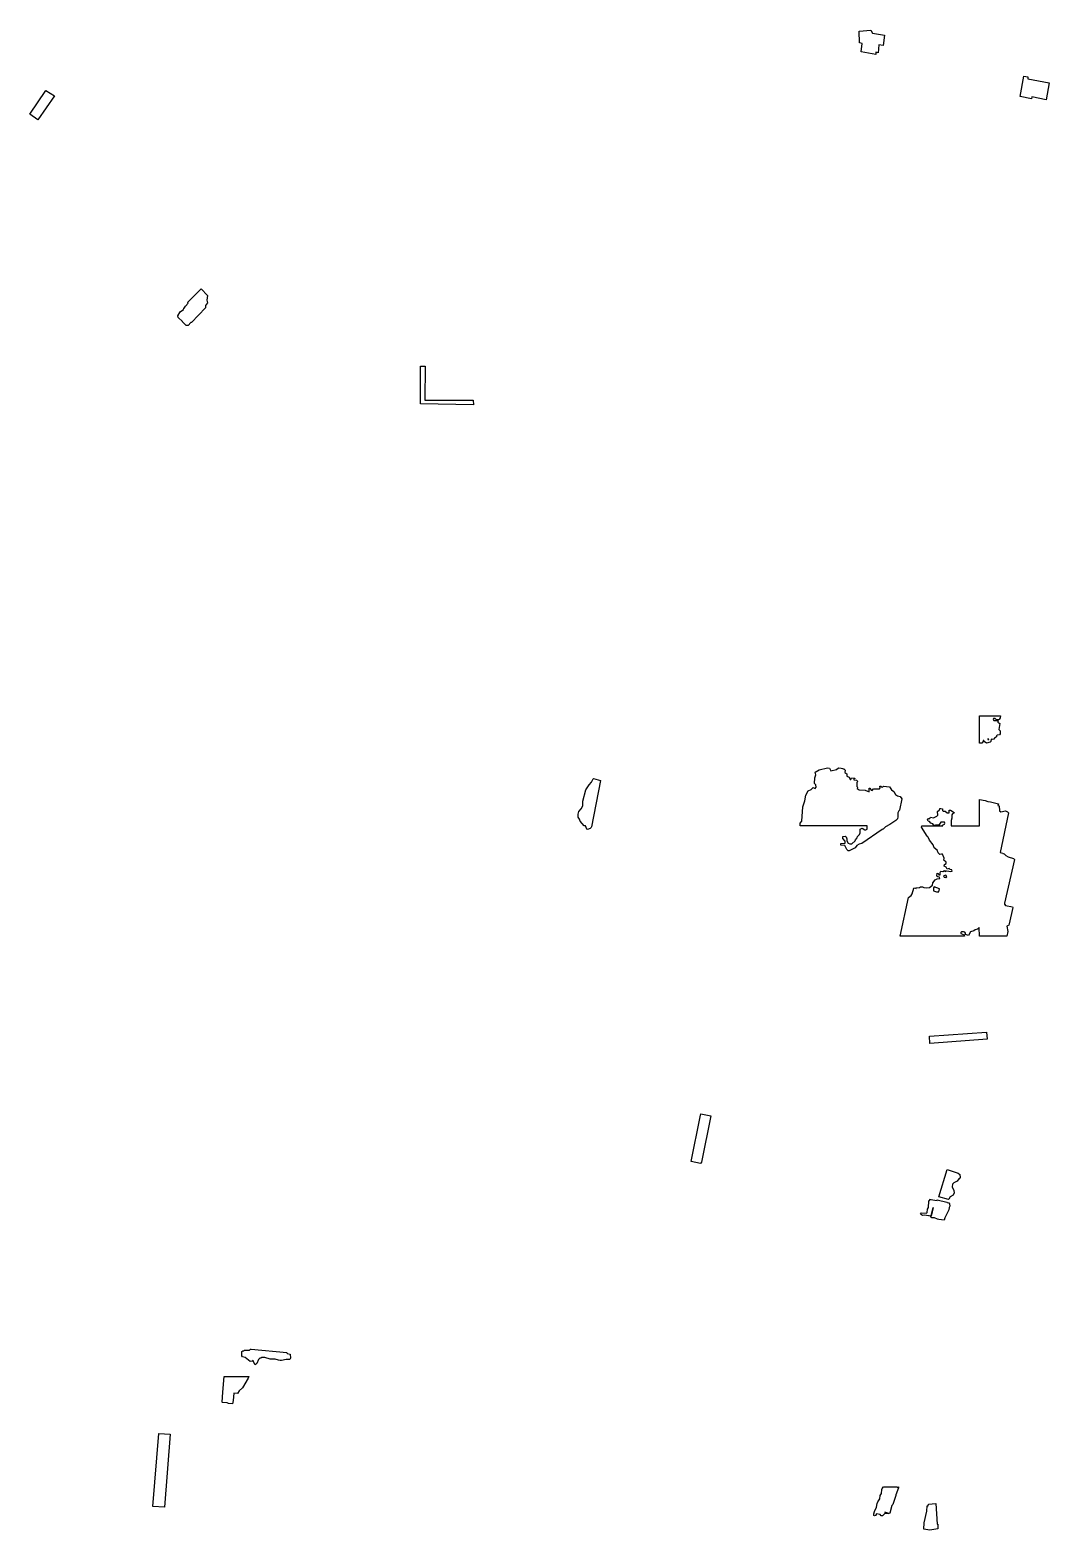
# Model space of a CAD drawing. Header units: metres. Extents: x 211180 to 213385, y 466835 to 469594.
# Drawn here: x 212284 to 212710, y 467503 to 468130 of the extents above; entities that cross this region are included whole.
import ezdxf

# ---------------------------------------------------------------- set-up
doc = ezdxf.new("R2010")
doc.units = ezdxf.units.M
doc.layers.add('DESCRIPTION_ERROR', color=5, linetype='Continuous')
doc.layers.add('EXCESS_ERROR', color=1, linetype='Continuous')

msp = doc.modelspace()

# ---------------------------------------------------------------- linework, layer by layer
at = {"layer": 'DESCRIPTION_ERROR'}
for points in [[(212349.95, 468016.65), (212355.49, 468022.08), (212355.51, 468022.07), (212358.1, 468019.23), (212357.76, 468017.28), (212358.12, 468016.2), (212357.28, 468015.12), (212357.28, 468014.04), (212351.4, 468007.92), (212351.16, 468007.92), (212349.96, 468006.72), (212349.12, 468006.72), (212347.68, 468008.16), (212347.68, 468008.4), (212345.76, 468010.08), (212345.64, 468010.8), (212346.72, 468012.36), (212348.04, 468013.44), (212348.16, 468013.92), (212348.4, 468013.92), (212348.88, 468014.81), (212350.05, 468015.98), (212349.79, 468016.25), (212349.95, 468016.65)], [(212690.16, 467843.4), (212690.04, 467842.56), (212689.56, 467841.84), (212688.84, 467841.72), (212688.24, 467841.84), (212687.88, 467842.2), (212687.16, 467842.2), (212687.04, 467841.84), (212687.4, 467841.36), (212689.2, 467841.36), (212688.96, 467840.76), (212689.8, 467840.16), (212689.44, 467837.64), (212689.92, 467837.04), (212690.04, 467835.84), (212689.68, 467835.36), (212688.72, 467835.24), (212688.48, 467835), (212688.48, 467834.52), (212687.64, 467834.04), (212687.4, 467833.56), (212686.8, 467833.44), (212686.2, 467833.68), (212686.08, 467832.6), (212685.84, 467832.36), (212684.28, 467832), (212683.32, 467832.6), (212683.2, 467833.08), (212682.84, 467833.08), (212682.84, 467832.6), (212682.24, 467832), (212681.28, 467832), (212681.28, 467843.4), (212690.16, 467843.4)], [(212684.76, 467833.44), (212685.24, 467833.44), (212685.24, 467833.68), (212684.88, 467833.8), (212684.76, 467833.44)], [(212626.8, 467786.88), (212626.32, 467786.88), (212625.72, 467787.48), (212624.88, 467789.16), (212623.32, 467789.28), (212623.32, 467790), (212625.12, 467790.12), (212625.12, 467790.96), (212624.16, 467792.04), (212624.16, 467792.88), (212625.12, 467793), (212625.48, 467792.76), (212625.84, 467791.92), (212625.84, 467791.08), (212626.32, 467790.12), (212627.04, 467789.76), (212627.88, 467789.88), (212629.32, 467791.08), (212629.44, 467791.56), (212630.16, 467792.28), (212630.28, 467792.88), (212631.12, 467793.72), (212631.36, 467794.44), (212631.36, 467796), (212632.2, 467796.36), (212633.28, 467795.64), (212633.76, 467795.64), (212634.36, 467796), (212634.36, 467797.32), (212606.28, 467797.32), (212606.28, 467798.4), (212606.88, 467799.36), (212607.36, 467805.36), (212608.2, 467807.76), (212608.68, 467810.16), (212609.64, 467811.96), (212610.84, 467812.56), (212611.68, 467813.4), (212612.52, 467813.04), (212612.88, 467813.52), (212612.76, 467814.48), (212612.28, 467815.08), (212612.4, 467817.48), (212612.76, 467818.68), (212612.52, 467819.76), (212614.2, 467820.72), (212617.68, 467821.56), (212618.52, 467821.44), (212619.12, 467820.36), (212621.52, 467820.96), (212622.36, 467821.56), (212623.35, 467821.49), (212624.09, 467821.35), (212624.16, 467821.2), (212624.52, 467821.2), (212625.12, 467820.6), (212624.88, 467819.64), (212625.72, 467819.16), (212625.84, 467818.2), (212626.8, 467817.72), (212627.16, 467816.76), (212627.4, 467816.76), (212627.76, 467817.48), (212629.2, 467817.36), (212629.2, 467817.12), (212628.72, 467817), (212628.72, 467816.64), (212629.8, 467816.4), (212630.4, 467815.92), (212630.04, 467815.44), (212630.04, 467813.76), (212630.28, 467813.52), (212630.16, 467812.92), (212630.88, 467812.44), (212633.52, 467812.32), (212635.2, 467811.6), (212635.2, 467813.16), (212635.44, 467813.16), (212635.92, 467812.32), (212636.4, 467812.2), (212636.88, 467812.8), (212639.4, 467812.8), (212639.76, 467813.28), (212639.64, 467813.88), (212640, 467813.88), (212640.6, 467813.4), (212641.2, 467813.88), (212643.6, 467813.64), (212644.44, 467812.44), (212645.4, 467811.72), (212646.12, 467810.4), (212646.96, 467809.92), (212648.18, 467809.61), (212648.77, 467808.61), (212647.8, 467803.96), (212647.56, 467803.68), (212647.2, 467802.72), (212647.2, 467801.09), (212647.03, 467800.28), (212646.33, 467799.63), (212643.83, 467797.95), (212641.92, 467796.96), (212641.29, 467796.24), (212640.93, 467796), (212640.84, 467796), (212640.56, 467795.75), (212632.01, 467790), (212630.88, 467789.64), (212630.04, 467789.16), (212629.25, 467788.14), (212629.02, 467787.99), (212626.8, 467786.88)], [(212518.8, 467796.72), (212518.32, 467796.24), (212517.24, 467795.76), (212516.88, 467796), (212516.4, 467797.32), (212515.8, 467797.32), (212514.12, 467799.36), (212513.88, 467800.2), (212513.28, 467801.04), (212513.28, 467802.24), (212513.64, 467803.32), (212514.6, 467804.4), (212515.2, 467805.72), (212515.32, 467807.64), (212516.52, 467812.44), (212517.84, 467814.48), (212518.92, 467815.68), (212519.52, 467817), (212519.69, 467817.1), (212522.71, 467816.34), (212518.91, 467796.96), (212518.8, 467796.72)], [(212665.92, 467797.32), (212665.8, 467797.68), (212666.64, 467798.04), (212666.88, 467798.4), (212666.64, 467798.88), (212665.2, 467798.88), (212664.36, 467797.68), (212662.92, 467797.68), (212662.2, 467797.44), (212661.84, 467798.16), (212661, 467798.4), (212660.4, 467799.12), (212659.8, 467799.36), (212659.56, 467799.84), (212659.92, 467800.44), (212660.52, 467800.44), (212660.88, 467800.92), (212662.08, 467800.68), (212663.4, 467801.4), (212663.88, 467801.88), (212663.76, 467803.32), (212664.6, 467804.04), (212664.72, 467804.64), (212665.2, 467804.64), (212665.8, 467804.4), (212665.8, 467803.8), (212666.16, 467803.44), (212667, 467803.44), (212667.84, 467802.72), (212668.56, 467802.84), (212668.56, 467803.92), (212669.16, 467803.92), (212670.72, 467802.96), (212670.6, 467802.6), (212670, 467802.36), (212669.76, 467802), (212669.76, 467800.56), (212669.4, 467799.6), (212669.4, 467797.32), (212681.28, 467797.32), (212681.28, 467808.36), (212683.68, 467808), (212684.76, 467807.52), (212685.96, 467807.4), (212689.23, 467806.5), (212689.07, 467805.85), (212689.5, 467805.71), (212689.68, 467803.68), (212690.28, 467803.2), (212692.2, 467803.56), (212693.04, 467803.2), (212693.52, 467802.84), (212693.52, 467802.82), (212690, 467786.18), (212691.11, 467785.86), (212691.12, 467785.8), (212691.6, 467785.68), (212692.32, 467784.96), (212693.4, 467784.36), (212695.56, 467783.64), (212695.92, 467783.28), (212691.86, 467764.96), (212691.84, 467764.92), (212691.84, 467764.89), (212691.74, 467764.43), (212691.89, 467764.39), (212692.2, 467764.08), (212695.08, 467763.48), (212695.23, 467763.17), (212693.8, 467756.32), (212693.64, 467755.8), (212692.8, 467755.32), (212693.13, 467753.1), (212692.74, 467751.24), (212681.28, 467751.24), (212681.16, 467754.84), (212680.92, 467754.36), (212680.44, 467754.12), (212679.48, 467753.88), (212679, 467753.4), (212677.56, 467753.04), (212676.72, 467751.48), (212675.52, 467751.84), (212675.52, 467752.44), (212675.16, 467752.8), (212674.68, 467753.04), (212673.84, 467753.04), (212673.48, 467752.68), (212673.48, 467752.32), (212674.92, 467751.72), (212675.04, 467751.24), (212648.14, 467751.24), (212651.64, 467767.37), (212652.72, 467768.16), (212653.2, 467768.88), (212653.8, 467771.28), (212654.28, 467771.4), (212654.76, 467771.16), (212654.88, 467771.4), (212656.2, 467771.52), (212656.56, 467771.88), (212657.4, 467771.88), (212658, 467771.52), (212658.96, 467771.4), (212660.4, 467771.52), (212661.72, 467772.48), (212661.84, 467773.56), (212662.8, 467774.76), (212663.64, 467775.24), (212664.72, 467775.36), (212664.6, 467775.84), (212663.88, 467775.96), (212663.52, 467776.32), (212663.64, 467777.52), (212664, 467777.4), (212664.24, 467776.8), (212664.84, 467776.8), (212664.84, 467777.76), (212665.2, 467778.36), (212666.04, 467778.24), (212666.64, 467778.72), (212667, 467778.24), (212667.6, 467778.48), (212669.28, 467778.24), (212669.88, 467778.36), (212669.76, 467778.96), (212669.04, 467779.08), (212668.68, 467779.56), (212667.84, 467779.2), (212667.36, 467780.04), (212666.52, 467780.52), (212666.64, 467781.12), (212667.36, 467781.6), (212667.36, 467782.2), (212666.4, 467783.04), (212666.52, 467783.76), (212665.8, 467785.44), (212665.44, 467785.56), (212664.72, 467785.32), (212664, 467786.04), (212663.64, 467787.12), (212662.32, 467788.2), (212661.96, 467789.4), (212660.4, 467791.32), (212659.8, 467792.64), (212659.35, 467793.05), (212657.07, 467796.79), (212657.18, 467797.32), (212665.92, 467797.32)], [(212662.08, 467771.4), (212662.08, 467770.2), (212663.28, 467769.72), (212664.36, 467769.72), (212664.6, 467771.04), (212662.32, 467771.76), (212662.08, 467771.4)], [(212666.52, 467775.84), (212667.24, 467775.72), (212667.6, 467775.96), (212667.24, 467776.68), (212666.28, 467776.44), (212666.52, 467775.84)], [(212673.12, 467651.52), (212673.24, 467650.2), (212672.88, 467649.6), (212672.64, 467649.6), (212671.92, 467648.64), (212670.6, 467648.04), (212670, 467647.44), (212669.88, 467646.36), (212670.6, 467644.8), (212670.72, 467643.84), (212670.24, 467642.88), (212669.04, 467642.16), (212668.44, 467641.08), (212668.35, 467641.07), (212664.32, 467642.17), (212667.84, 467653.53), (212672.44, 467652.09), (212673.12, 467651.52)], [(212660.04, 467634.24), (212658.24, 467634.48), (212657.4, 467634.36), (212656.56, 467634.84), (212657.04, 467635.44), (212659.2, 467635.32), (212659.44, 467635.56), (212659.56, 467637), (212659.92, 467637.6), (212660.16, 467640.24), (212660.76, 467641.14), (212660.77, 467641.06), (212663.54, 467640.63), (212663.61, 467640.9), (212667.7, 467639.85), (212667.84, 467639.76), (212668.44, 467639.64), (212668.8, 467639.16), (212668.92, 467638.2), (212668.56, 467637.6), (212668.44, 467636.64), (212666.76, 467633.28), (212666.52, 467632.32), (212664.36, 467632.63), (212663.77, 467632.77), (212662.44, 467633.28), (212661.6, 467633.28), (212661.41, 467633.32), (212661, 467633.6), (212661.95, 467637.69), (212661.11, 467634.08), (212660.19, 467634.14), (212660.04, 467634.24)], [(212386.44, 467574.24), (212384.4, 467574.24), (212382.12, 467574.96), (212380.92, 467574.96), (212380.44, 467574.6), (212379.96, 467574.6), (212379.48, 467574.12), (212378.76, 467572.44), (212378.04, 467571.84), (212377.32, 467573.04), (212377.2, 467573.76), (212376.84, 467573.4), (212376, 467573.28), (212373.84, 467574.96), (212372.76, 467575.2), (212372.52, 467575.56), (212372.52, 467577.36), (212372.88, 467577.72), (212373.36, 467577.72), (212373.6, 467577.96), (212375.76, 467577.96), (212376.12, 467578.32), (212376.33, 467578.37), (212391.27, 467576.98), (212391.48, 467576.64), (212392.68, 467576.28), (212392.92, 467574.6), (212392.56, 467574.12), (212391, 467574.12), (212389.08, 467573.64), (212388.58, 467573.64), (212387.8, 467573.72), (212386.44, 467574.24)], [(212366.28, 467555.88), (212364.36, 467556), (212364.22, 467556.14), (212364.53, 467560.34), (212365.06, 467566.92), (212375.4, 467566.92), (212375.17, 467566.31), (212372.72, 467562.21), (212371.32, 467560.92), (212370.64, 467559.9), (212369.13, 467560.01), (212368.91, 467556.91), (212368.57, 467555.54), (212366.84, 467555.67), (212366.28, 467555.88)], [(212641.08, 467520.84), (212646.72, 467520.84), (212646.96, 467520.48), (212647.44, 467520.72), (212647.44, 467520.48), (212647.41, 467520.4), (212646.36, 467517.48), (212646.31, 467517.18), (212645.01, 467513.37), (212644.68, 467513.04), (212643.72, 467509.8), (212643.33, 467509.6), (212641.7, 467510.21), (212643.33, 467509.6), (212643.24, 467509.56), (212641.68, 467509.56), (212640.72, 467508.6), (212640.12, 467508.6), (212639.76, 467509.2), (212638.2, 467509.44), (212637.84, 467508.72), (212637.36, 467508.6), (212637.12, 467508.84), (212637.12, 467509.46), (212637.41, 467510.5), (212637.41, 467510.51), (212638.2, 467512.32), (212638.47, 467513.75), (212638.7, 467514.44), (212639.64, 467515.8), (212639.76, 467517.12), (212640.24, 467517.96), (212640.45, 467519.63), (212640.59, 467520.06), (212641.08, 467520.84)]]:
    msp.add_lwpolyline(points, close=True, dxfattribs=at)
at = {"layer": 'EXCESS_ERROR'}
for points in [[(212632.24, 468124.69), (212631.14, 468125.01), (212630.96, 468129.83), (212635.9, 468130.33), (212636.57, 468128.96), (212641.57, 468128.23), (212640.93, 468123.83), (212639.22, 468124.18), (212638.94, 468120.71), (212637.92, 468121.09), (212637.87, 468120.07), (212631.78, 468121.24), (212632.24, 468124.69)], [(212699.91, 468110.97), (212701.52, 468110.68), (212701.53, 468109.93), (212710.44, 468108.19), (212709.23, 468101.16), (212703.28, 468102.3), (212703.13, 468101.59), (212698.3, 468102.49), (212699.91, 468110.97)], [(212283.78, 468095.16), (212290.36, 468105.02), (212294.04, 468102.8), (212287.11, 468092.81), (212283.78, 468095.16)], [(212469.49, 467973.56), (212447.27, 467973.86), (212447.28, 467989.65), (212449.22, 467989.71), (212449.12, 467975.44), (212469.32, 467975.41), (212469.49, 467973.56)], [(212684.27, 467711.06), (212684.51, 467708.13), (212660.56, 467706.22), (212660.38, 467709.38), (212684.27, 467711.06)], [(212564.42, 467675.53), (212564.65, 467676.79), (212568.84, 467675.97), (212565, 467656.62), (212564.55, 467656.07), (212560.65, 467656.88), (212564.42, 467675.53)], [(212340.05, 467512.26), (212335.17, 467512.59), (212337.68, 467543.09), (212342.46, 467542.84), (212340.05, 467512.26)], [(212663.93, 467503.2), (212660.6, 467502.72), (212657.96, 467503.09), (212658.19, 467505.73), (212659.21, 467510.58), (212659.39, 467512.84), (212659.9, 467512.86), (212659.91, 467513.51), (212663.05, 467513.74), (212663.05, 467513.74), (212663.61, 467505.15), (212663.82, 467505.17), (212663.93, 467503.2)]]:
    msp.add_lwpolyline(points, close=True, dxfattribs=at)

doc.saveas('drawing.dxf')
